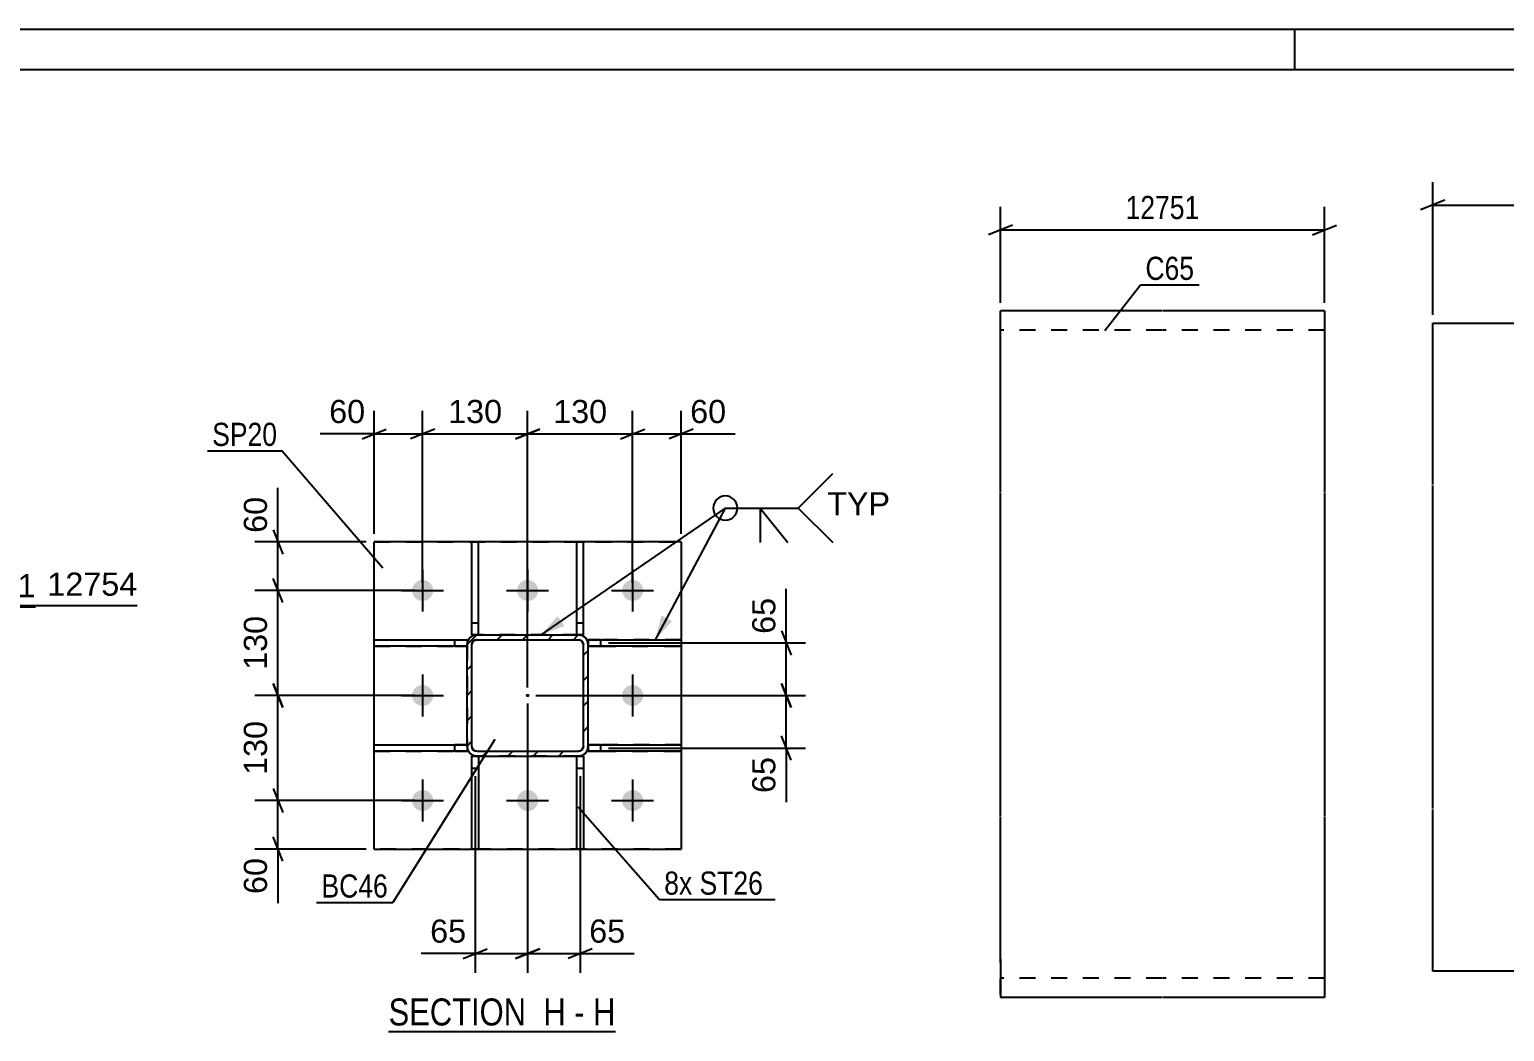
# Model space of a CAD drawing. Header units: millimetres. Extents: x 0 to 841, y 0 to 1249.
# Drawn here: x 474.3 to 656.9, y 470 to 594 of the extents above; entities that cross this region are included whole.
import ezdxf

# ---------------------------------------------------------------- set-up
doc = ezdxf.new("R2010")
doc.units = ezdxf.units.MM
doc.linetypes.add('DXK_LINE_DOT2', pattern=[3.9198, 1.9599, -1.9599])
doc.linetypes.add('DXK_LINE_DOT3', pattern=[5.9187, 2.979, -0.9799, 0.9799, -0.9799])
doc.styles.add('Arial', font='ARIAL.TTF', dxfattribs={"height": 0.2})
doc.styles.add('Arial Narrow', font='ARIALN.TTF', dxfattribs={"height": 0.2})

# ---------------------------------------------------------------- blocks, each defined once
blk = doc.blocks.new('Unknown-284856767-1127')
at = {"color": 5, "linetype": 'Continuous'}
for p, q in [((841, 594), (0, 594)), ((631, 589), (631, 594)), ((836, 589), (5, 589))]:
    blk.add_line(p, q, dxfattribs=at)
blk = doc.blocks.new('Unknown-284856767-20 - 3165')
at = {"color": 6, "linetype": 'Continuous'}
blk.add_line((518.8, 469.98), (546.87, 469.98), dxfattribs=at)
at = {"color": 0, "linetype": 'Continuous'}
for points in [[(536.91, 470.73), (536.91, 474.23), (518.8, 474.23), (518.8, 470.73)], [(540.73, 470.73), (540.73, 474.23), (537.96, 474.23), (537.96, 470.73)], [(543.06, 470.73), (543.06, 474.23), (541.78, 474.23), (541.78, 470.73)], [(546.87, 470.73), (546.87, 474.23), (544.11, 474.23), (544.11, 470.73)]]:
    blk.add_wipeout(points, dxfattribs=at)
at = {"color": 7, "linetype": 'Continuous', "style": 'Arial Narrow'}
for s, p in [('SECTION ', (518.8, 470.73)), ('H', (537.96, 470.73)), ('H', (544.11, 470.73)), ('-', (541.78, 470.73))]:
    blk.add_text(s, height=3.34, dxfattribs=at).set_placement(p)
blk = doc.blocks.new('Part-284856767-3320 - 3165')
at = {"color": 2, "linetype": 'Continuous'}
for p, q in [((529.11, 504.07), (529.11, 504.07)), ((529.71, 504.07), (529.11, 504.07)), ((529.11, 492.57), (529.11, 504.07)), ((529.91, 504.07), (529.91, 492.57)), ((529.91, 492.57), (529.11, 492.57))]:
    blk.add_line(p, q, dxfattribs=at)
at = {"color": 7, "linetype": 'DXK_LINE_DOT2'}
for p, q in [((529.11, 504.07), (529.11, 504.07)), ((529.11, 504.07), (529.91, 504.07)), ((529.91, 504.07), (529.71, 504.07)), ((529.91, 504.07), (529.91, 504.07)), ((529.91, 504.07), (529.91, 504.07)), ((529.11, 502.57), (529.91, 502.57))]:
    blk.add_line(p, q, dxfattribs=at)
blk = doc.blocks.new('Part-284856767-3192 - 3165')
at = {"linetype": 'Continuous'}
h = blk.add_hatch(dxfattribs=at)
h.set_pattern_fill('', scale=0.7, style=0, pattern_type=0)
h.set_pattern_definition([(45, (529.7086, 519.0734), (-1.57154, 1.57154), [])])
h.paths.add_polyline_path([(542.31, 519.07), (529.71, 519.07), (529.25, 518.98), (528.86, 518.72), (528.6, 518.33), (528.51, 517.87), (528.51, 505.27), (528.6, 504.81), (528.86, 504.42), (529.25, 504.16), (529.71, 504.07), (542.31, 504.07), (542.77, 504.16), (543.16, 504.42), (543.42, 504.81), (543.51, 505.27), (543.51, 517.87), (543.42, 518.33), (543.16, 518.72), (542.77, 518.98)])
h.paths.add_polyline_path([(542.86, 518.1), (542.91, 517.87), (542.91, 505.27), (542.86, 505.04), (542.73, 504.85), (542.54, 504.72), (542.31, 504.67), (529.71, 504.67), (529.48, 504.72), (529.28, 504.85), (529.15, 505.04), (529.11, 505.27), (529.11, 517.87), (529.15, 518.1), (529.28, 518.3), (529.48, 518.43), (529.71, 518.47), (542.31, 518.47), (542.54, 518.43), (542.73, 518.3)])
blk.add_hatch(color=246, dxfattribs=at).paths.add_polyline_path([(536.01, 511.47, -1), (536.01, 511.67, -1)])
at = {"color": 7, "linetype": 'DXK_LINE_DOT2'}
for p, q in [((529.25, 518.98), (529.71, 519.07)), ((542.31, 519.07), (529.71, 519.07)), ((542.31, 519.07), (542.77, 518.98)), ((528.51, 517.87), (528.6, 518.33)), ((528.51, 517.87), (528.51, 505.27)), ((529.15, 518.1), (529.11, 517.87)), ((529.11, 505.27), (529.11, 517.87)), ((529.28, 518.3), (529.15, 518.1)), ((529.48, 518.43), (529.28, 518.3)), ((529.71, 518.47), (529.48, 518.43)), ((529.71, 518.47), (542.31, 518.47)), ((542.54, 518.43), (542.31, 518.47)), ((542.73, 518.3), (542.54, 518.43)), ((542.86, 518.1), (542.73, 518.3)), ((542.91, 517.87), (542.86, 518.1)), ((542.91, 505.27), (542.91, 517.87)), ((543.42, 518.33), (543.51, 517.87)), ((543.51, 505.27), (543.51, 517.87)), ((528.6, 504.81), (528.51, 505.27)), ((529.11, 505.27), (529.15, 505.04)), ((529.15, 505.04), (529.28, 504.85)), ((529.71, 504.07), (529.25, 504.16)), ((529.28, 504.85), (529.48, 504.72)), ((529.48, 504.72), (529.71, 504.67)), ((529.71, 504.67), (542.31, 504.67)), ((542.31, 504.07), (529.71, 504.07)), ((542.31, 504.67), (542.54, 504.72)), ((542.77, 504.16), (542.31, 504.07)), ((542.54, 504.72), (542.73, 504.85)), ((542.73, 504.85), (542.86, 505.04)), ((542.86, 505.04), (542.91, 505.27)), ((543.51, 505.27), (543.42, 504.81))]:
    blk.add_line(p, q, dxfattribs=at)
at = {"color": 2, "linetype": 'Continuous'}
for p, q in [((529.71, 519.07), (529.25, 518.98)), ((529.71, 519.07), (529.71, 519.07)), ((529.71, 519.07), (542.31, 519.07)), ((542.31, 519.07), (542.31, 519.07)), ((542.77, 518.98), (542.31, 519.07)), ((528.6, 518.33), (528.51, 517.87)), ((528.51, 517.87), (528.51, 517.87)), ((528.51, 505.27), (528.51, 517.87)), ((529.11, 517.87), (529.15, 518.1)), ((529.11, 517.87), (529.11, 517.87)), ((529.11, 505.27), (529.11, 517.87)), ((529.15, 518.1), (529.28, 518.3)), ((529.28, 518.3), (529.48, 518.43)), ((529.48, 518.43), (529.71, 518.47)), ((529.71, 518.47), (529.71, 518.47)), ((529.71, 518.47), (542.31, 518.47)), ((542.31, 518.47), (542.31, 518.47)), ((542.31, 518.47), (542.54, 518.43)), ((542.54, 518.43), (542.73, 518.3)), ((542.73, 518.3), (542.86, 518.1)), ((542.86, 518.1), (542.91, 517.87)), ((542.91, 517.87), (542.91, 517.87)), ((542.91, 505.27), (542.91, 517.87)), ((543.51, 517.87), (543.42, 518.33)), ((543.51, 517.87), (543.51, 517.87)), ((543.51, 505.27), (543.51, 517.87)), ((528.51, 505.27), (528.51, 505.27)), ((528.51, 505.27), (528.6, 504.81)), ((529.11, 505.27), (529.11, 505.27)), ((529.15, 505.04), (529.11, 505.27)), ((529.28, 504.85), (529.15, 505.04)), ((529.25, 504.16), (529.71, 504.07)), ((529.48, 504.72), (529.28, 504.85)), ((529.71, 504.67), (529.48, 504.72)), ((529.71, 504.67), (529.71, 504.67)), ((529.71, 504.67), (542.31, 504.67)), ((529.71, 504.07), (529.71, 504.07)), ((529.71, 504.07), (542.31, 504.07)), ((542.54, 504.72), (542.31, 504.67)), ((542.31, 504.67), (542.31, 504.67)), ((542.31, 504.07), (542.77, 504.16)), ((542.31, 504.07), (542.31, 504.07)), ((542.73, 504.85), (542.54, 504.72)), ((542.86, 505.04), (542.73, 504.85)), ((542.91, 505.27), (542.86, 505.04)), ((542.91, 505.27), (542.91, 505.27)), ((543.42, 504.81), (543.51, 505.27)), ((543.51, 505.27), (543.51, 505.27))]:
    blk.add_line(p, q, dxfattribs=at)
at = {"color": 7, "linetype": 'DXK_LINE_DOT3'}
blk.add_line((536.01, 511.57), (536.01, 511.57), dxfattribs=at)
at = {"color": 246, "linetype": 'DXK_LINE_DOT2'}
blk.add_line((536.01, 511.57), (536.01, 511.57), dxfattribs=at)
at = {"color": 246, "linetype": 'Continuous'}
blk.add_circle((536.01, 511.57), 0.1, dxfattribs=at)
at = {"color": 7, "linetype": 'DXK_LINE_DOT2'}
for centre, start, end in [((529.71, 517.87), 112.5, 157.5), ((542.31, 517.87), 22.5, 67.5), ((529.71, 505.27), 202.5, 247.5), ((542.31, 505.27), 292.5, 337.5)]:
    blk.add_arc(centre, 1.2, start, end, dxfattribs=at)
at = {"color": 2, "linetype": 'Continuous'}
for centre, start, end in [((529.71, 517.87), 112.5, 157.5), ((542.31, 517.87), 22.5, 67.5), ((529.71, 505.27), 202.5, 247.5), ((542.31, 505.27), 292.5, 337.5)]:
    blk.add_arc(centre, 1.2, start, end, dxfattribs=at)
blk = doc.blocks.new('Part-284856767-3256 - 3165')
at = {"color": 2, "linetype": 'Continuous'}
for p, q in [((517.01, 504.67), (517.01, 505.47)), ((517.01, 505.47), (528.51, 505.47)), ((528.51, 504.67), (517.01, 504.67)), ((528.51, 505.28), (528.51, 504.67)), ((528.51, 504.67), (528.51, 504.67))]:
    blk.add_line(p, q, dxfattribs=at)
at = {"color": 7, "linetype": 'DXK_LINE_DOT2'}
for p, q in [((517.01, 505.47), (527.01, 505.47)), ((517.01, 504.67), (527.01, 504.67)), ((527.01, 504.67), (527.01, 505.47)), ((528.51, 505.47), (527.01, 505.47)), ((527.01, 504.67), (528.51, 504.67)), ((528.51, 505.28), (528.51, 505.47))]:
    blk.add_line(p, q, dxfattribs=at)
blk = doc.blocks.new('Part-284856767-3222 - 3165')
at = {"color": 2, "linetype": 'Continuous'}
for p, q in [((555.01, 530.57), (517.01, 530.57)), ((517.01, 492.57), (517.01, 530.57)), ((555.01, 530.57), (555.01, 492.57)), ((517.01, 492.57), (555.01, 492.57))]:
    blk.add_line(p, q, dxfattribs=at)
at = {"color": 7, "linetype": 'DXK_LINE_DOT2'}
for p, q in [((517.01, 530.57), (555.01, 530.57)), ((555.01, 492.57), (517.01, 492.57))]:
    blk.add_line(p, q, dxfattribs=at)
blk = doc.blocks.new('Part-284856767-3315 - 3165')
at = {"color": 2, "linetype": 'Continuous'}
for p, q in [((542.11, 492.57), (542.11, 504.07)), ((542.91, 504.07), (542.31, 504.07)), ((542.91, 504.07), (542.91, 504.07)), ((542.91, 504.07), (542.91, 492.57)), ((542.91, 492.57), (542.11, 492.57))]:
    blk.add_line(p, q, dxfattribs=at)
at = {"color": 7, "linetype": 'DXK_LINE_DOT2'}
for p, q in [((542.11, 504.07), (542.11, 504.07)), ((542.11, 504.07), (542.11, 504.07)), ((542.31, 504.07), (542.11, 504.07)), ((542.11, 504.07), (542.91, 504.07)), ((542.91, 504.07), (542.91, 504.07)), ((542.11, 502.57), (542.91, 502.57))]:
    blk.add_line(p, q, dxfattribs=at)
blk = doc.blocks.new('Part-284856767-3251 - 3165')
at = {"color": 2, "linetype": 'Continuous'}
for p, q in [((517.01, 517.67), (517.01, 518.47)), ((517.01, 518.47), (528.51, 518.47)), ((528.51, 517.67), (517.01, 517.67)), ((528.51, 518.47), (528.51, 517.87))]:
    blk.add_line(p, q, dxfattribs=at)
at = {"color": 7, "linetype": 'DXK_LINE_DOT2'}
for p, q in [((517.01, 518.47), (527.01, 518.47)), ((517.01, 517.67), (527.01, 517.67)), ((527.01, 517.67), (527.01, 518.47)), ((527.01, 518.47), (528.51, 518.47)), ((527.01, 517.67), (528.51, 517.67)), ((528.51, 517.87), (528.51, 517.67)), ((528.51, 517.67), (528.51, 517.67))]:
    blk.add_line(p, q, dxfattribs=at)
blk = doc.blocks.new('Part-284856767-3261 - 3165')
at = {"color": 2, "linetype": 'Continuous'}
for p, q in [((543.51, 518.47), (543.51, 518.47)), ((543.51, 518.47), (555.01, 518.47)), ((543.51, 518.47), (543.51, 517.88)), ((555.01, 517.67), (543.51, 517.67)), ((555.01, 518.47), (555.01, 517.67))]:
    blk.add_line(p, q, dxfattribs=at)
at = {"color": 7, "linetype": 'DXK_LINE_DOT2'}
for p, q in [((545.01, 518.47), (543.51, 518.47)), ((543.51, 518.47), (543.51, 518.47)), ((543.51, 517.88), (543.51, 517.67)), ((543.51, 517.67), (545.01, 517.67)), ((555.01, 518.47), (545.01, 518.47)), ((545.01, 518.47), (545.01, 517.67)), ((545.01, 517.67), (555.01, 517.67))]:
    blk.add_line(p, q, dxfattribs=at)
blk = doc.blocks.new('Bolt-284856767-3263 - 3165')
at = {"linetype": 'Continuous'}
for points in [[(524.31, 524.57, -1), (521.71, 524.57, -1)], [(537.31, 524.57, -1), (534.71, 524.57, -1)], [(550.31, 524.57, -1), (547.71, 524.57, -1)], [(524.31, 511.57, -1), (521.71, 511.57, -1)], [(550.31, 511.57, -1), (547.71, 511.57, -1)], [(524.31, 498.57, -1), (521.71, 498.57, -1)], [(537.31, 498.57, -1), (534.71, 498.57, -1)], [(550.31, 498.57, -1), (547.71, 498.57, -1)]]:
    blk.add_hatch(color=1, dxfattribs=at).paths.add_polyline_path(points)
at = {"color": 1, "linetype": 'Continuous'}
for p, q in [((523.01, 527.17), (523.01, 521.97)), ((536.01, 527.17), (536.01, 521.97)), ((549.01, 527.17), (549.01, 521.97)), ((520.41, 524.57), (525.61, 524.57)), ((533.41, 524.57), (538.61, 524.57)), ((546.41, 524.57), (551.61, 524.57)), ((523.01, 514.17), (523.01, 508.97)), ((549.01, 514.17), (549.01, 508.97)), ((520.41, 511.57), (525.61, 511.57)), ((546.41, 511.57), (551.61, 511.57)), ((523.01, 501.17), (523.01, 495.97)), ((536.01, 501.17), (536.01, 495.97)), ((549.01, 501.17), (549.01, 495.97)), ((520.41, 498.57), (525.61, 498.57)), ((533.41, 498.57), (538.61, 498.57)), ((546.41, 498.57), (551.61, 498.57))]:
    blk.add_line(p, q, dxfattribs=at)
blk = doc.blocks.new('Part-284856767-3300 - 3165')
at = {"color": 2, "linetype": 'Continuous'}
for p, q in [((543.51, 505.47), (555.01, 505.47)), ((543.51, 505.27), (543.51, 504.67)), ((555.01, 504.67), (543.51, 504.67)), ((555.01, 505.47), (555.01, 504.67))]:
    blk.add_line(p, q, dxfattribs=at)
at = {"color": 7, "linetype": 'DXK_LINE_DOT2'}
for p, q in [((545.01, 505.47), (543.51, 505.47)), ((543.51, 505.47), (543.51, 505.47)), ((543.51, 505.47), (543.51, 505.27)), ((543.51, 504.67), (545.01, 504.67)), ((555.01, 505.47), (545.01, 505.47)), ((545.01, 505.47), (545.01, 504.67)), ((545.01, 504.67), (555.01, 504.67))]:
    blk.add_line(p, q, dxfattribs=at)
blk = doc.blocks.new('Part-284856767-3305 - 3165')
at = {"color": 2, "linetype": 'Continuous'}
for p, q in [((542.11, 519.07), (542.11, 530.57)), ((542.11, 530.57), (542.91, 530.57)), ((542.91, 519.07), (542.91, 530.57)), ((542.91, 519.07), (542.31, 519.07)), ((542.91, 519.07), (542.91, 519.07))]:
    blk.add_line(p, q, dxfattribs=at)
at = {"color": 7, "linetype": 'DXK_LINE_DOT2'}
for p, q in [((542.11, 520.57), (542.91, 520.57)), ((542.31, 519.07), (542.11, 519.07)), ((542.91, 519.07), (542.11, 519.07)), ((542.11, 519.07), (542.11, 519.07))]:
    blk.add_line(p, q, dxfattribs=at)
blk = doc.blocks.new('Part-284856767-3310 - 3165')
at = {"color": 2, "linetype": 'Continuous'}
for p, q in [((529.11, 519.07), (529.11, 530.57)), ((529.11, 530.57), (529.91, 530.57)), ((529.91, 519.07), (529.91, 530.57)), ((529.71, 519.07), (529.11, 519.07)), ((529.11, 519.07), (529.11, 519.07))]:
    blk.add_line(p, q, dxfattribs=at)
at = {"color": 7, "linetype": 'DXK_LINE_DOT2'}
for p, q in [((529.11, 520.57), (529.91, 520.57)), ((529.91, 519.07), (529.11, 519.07)), ((529.91, 519.07), (529.71, 519.07)), ((529.91, 519.07), (529.91, 519.07))]:
    blk.add_line(p, q, dxfattribs=at)
blk = doc.blocks.new('Part-284856767-6801 - 6795')
at = {"color": 2, "linetype": 'Continuous'}
for p, q in [((648.05, 537.67), (648.05, 557.67)), ((648.05, 557.67), (668.05, 557.67)), ((668.15, 557.67), (688.15, 557.67)), ((688.15, 557.67), (688.15, 537.67)), ((648.05, 497.57), (648.05, 537.57)), ((688.15, 537.57), (688.15, 497.57)), ((648.05, 477.47), (648.05, 497.47)), ((688.15, 497.47), (688.15, 477.47)), ((668.05, 477.47), (648.05, 477.47)), ((688.15, 477.47), (668.15, 477.47))]:
    blk.add_line(p, q, dxfattribs=at)
blk = doc.blocks.new('Part-284856767-6890 - 6884')
at = {"color": 2, "linetype": 'Continuous'}
for p, q in [((614.55, 559.19), (594.55, 559.19)), ((594.55, 536.79), (594.55, 559.19)), ((634.65, 559.19), (614.65, 559.19)), ((634.65, 559.19), (634.65, 536.79)), ((594.55, 496.69), (594.55, 536.69)), ((634.65, 536.69), (634.65, 496.69)), ((594.55, 478.99), (594.55, 496.59)), ((634.65, 496.59), (634.65, 474.19)), ((594.55, 478.99), (594.55, 474.19)), ((614.55, 474.19), (594.55, 474.19)), ((634.65, 474.19), (614.65, 474.19))]:
    blk.add_line(p, q, dxfattribs=at)
at = {"color": 7, "linetype": 'DXK_LINE_DOT2'}
for p, q in [((614.55, 556.79), (594.55, 556.79)), ((634.65, 556.79), (614.65, 556.79)), ((594.55, 474.56), (594.55, 478.99)), ((614.55, 476.59), (594.55, 476.59)), ((634.65, 476.59), (614.65, 476.59))]:
    blk.add_line(p, q, dxfattribs=at)
blk = doc.blocks.new('StraightDimension-284856767-5266 - 4704')
at = {"color": 7, "linetype": 'Continuous'}
for p, q in [((407.56, 522.54), (475.07, 522.54)), ((457.55, 524.04), (458.75, 521.04)), ((458.15, 513.31), (458.15, 522.54)), ((407.56, 513.31), (470.57, 513.31)), ((458.75, 511.81), (457.55, 514.81))]:
    blk.add_line(p, q, dxfattribs=at)
at = {"color": 0, "linetype": 'Continuous'}
blk.add_wipeout([(475.67, 523.14), (475.67, 527.34), (463.35, 527.34), (463.35, 523.14)], dxfattribs=at)
at = {"color": 0}
blk.add_wipeout([(457.4, 521.86), (453.2, 521.86), (453.2, 513.99), (457.4, 513.99)], dxfattribs=at)
at = {"color": 3, "linetype": 'Continuous', "style": 'Arial'}
blk.add_text('12751', height=2.865, dxfattribs=at).set_placement((463.95, 523.74))
at = {"color": 3, "style": 'Arial'}
blk.add_text('185', height=2.865, rotation=90.0002, dxfattribs=at).set_placement((456.8, 514.59))
blk = doc.blocks.new('StraightDimension-284856767-5274 - 4704')
at = {"color": 7, "linetype": 'Continuous'}
for p, q in [((457.55, 524.22), (458.75, 521.22)), ((407.56, 522.54), (475.07, 522.54)), ((433.4, 522.72), (487.67, 522.72)), ((458.75, 521.04), (457.55, 524.04)), ((458.15, 522.54), (458.15, 522.72))]:
    blk.add_line(p, q, dxfattribs=at)
at = {"color": 0, "linetype": 'Continuous'}
blk.add_wipeout([(488.27, 523.32), (488.27, 527.52), (475.95, 527.52), (475.95, 523.32)], dxfattribs=at)
at = {"color": 0}
blk.add_wipeout([(463.1, 524.34), (458.9, 524.34), (458.9, 520.92), (463.1, 520.92)], dxfattribs=at)
at = {"color": 3, "linetype": 'Continuous', "style": 'Arial'}
blk.add_text('12754', height=2.865, dxfattribs=at).set_placement((476.55, 523.92))
at = {"color": 3, "style": 'Arial'}
blk.add_text('3', height=2.87, rotation=90.0002, dxfattribs=at).set_placement((462.5, 521.52))
blk = doc.blocks.new('StraightDimension-284856767-13557 - 3165')
at = {"color": 7, "linetype": 'Continuous'}
for p, q in [((505.69, 523.07), (504.49, 526.07)), ((522.01, 524.57), (502.24, 524.57)), ((505.09, 511.57), (505.09, 524.57)), ((522.01, 511.57), (502.24, 511.57)), ((504.49, 513.07), (505.69, 510.07))]:
    blk.add_line(p, q, dxfattribs=at)
at = {"color": 0}
blk.add_wipeout([(504.34, 522.01), (500.14, 522.01), (500.14, 514.14), (504.34, 514.14)], dxfattribs=at)
at = {"color": 3, "style": 'Arial'}
blk.add_text('130', height=2.865, rotation=90.0002, dxfattribs=at).set_placement((503.74, 514.74))
blk = doc.blocks.new('StraightDimension-284856767-3358 - 3165')
at = {"color": 7, "linetype": 'Continuous'}
for p, q in [((517.01, 531.57), (517.01, 546.79)), ((523.01, 525.57), (523.01, 546.79)), ((515.51, 543.34), (518.51, 544.54)), ((524.51, 544.54), (521.51, 543.34)), ((517.01, 543.94), (523.01, 543.94))]:
    blk.add_line(p, q, dxfattribs=at)
at = {"color": 0}
blk.add_wipeout([(516.48, 544.69), (516.48, 548.89), (510.84, 548.89), (510.84, 544.69)], dxfattribs=at)
at = {"color": 7, "linetype": 'Continuous'}
blk.add_line((517.01, 543.94), (510.31, 543.94), dxfattribs=at)
blk.add_line((517.01, 543.94), (510.31, 543.94), dxfattribs=at)
at = {"color": 3, "style": 'Arial'}
blk.add_text('60', height=2.865, dxfattribs=at).set_placement((511.44, 545.29))
blk = doc.blocks.new('StraightDimension-284856767-3348 - 3165')
at = {"color": 7, "linetype": 'Continuous'}
for p, q in [((549.01, 525.57), (549.01, 546.79)), ((555.01, 531.57), (555.01, 546.79)), ((547.51, 543.34), (550.51, 544.54)), ((556.51, 544.54), (553.51, 543.34)), ((549.01, 543.94), (555.01, 543.94))]:
    blk.add_line(p, q, dxfattribs=at)
at = {"color": 0}
blk.add_wipeout([(561.18, 544.69), (561.18, 548.89), (555.53, 548.89), (555.53, 544.69)], dxfattribs=at)
at = {"color": 7, "linetype": 'Continuous'}
blk.add_line((555.01, 543.94), (561.71, 543.94), dxfattribs=at)
blk.add_line((555.01, 543.94), (561.71, 543.94), dxfattribs=at)
at = {"color": 3, "style": 'Arial'}
blk.add_text('60', height=2.865, dxfattribs=at).set_placement((556.13, 545.29))
blk = doc.blocks.new('StraightDimension-284856767-3342 - 3165')
at = {"color": 7, "linetype": 'Continuous'}
for p, q in [((536.01, 510.57), (536.01, 477.23)), ((542.51, 501.57), (542.51, 477.23)), ((534.51, 479.03), (537.51, 480.23)), ((544.01, 480.23), (541.01, 479.03)), ((536.01, 479.63), (542.51, 479.63))]:
    blk.add_line(p, q, dxfattribs=at)
at = {"color": 0}
blk.add_wipeout([(548.68, 480.38), (548.68, 484.58), (543.03, 484.58), (543.03, 480.38)], dxfattribs=at)
at = {"color": 7, "linetype": 'Continuous'}
blk.add_line((542.51, 479.63), (549.21, 479.63), dxfattribs=at)
blk.add_line((542.51, 479.63), (549.21, 479.63), dxfattribs=at)
at = {"color": 3, "style": 'Arial'}
blk.add_text('65', height=2.865, dxfattribs=at).set_placement((543.63, 480.98))
blk = doc.blocks.new('StraightDimension-284856767-3398 - 3165')
at = {"color": 7, "linetype": 'Continuous'}
for p, q in [((522.01, 498.57), (502.24, 498.57)), ((504.49, 500.07), (505.69, 497.07)), ((505.09, 492.57), (505.09, 498.57)), ((505.69, 491.07), (504.49, 494.07)), ((516.01, 492.57), (502.24, 492.57))]:
    blk.add_line(p, q, dxfattribs=at)
at = {"color": 0}
blk.add_wipeout([(504.34, 492.05), (500.14, 492.05), (500.14, 486.4), (504.34, 486.4)], dxfattribs=at)
at = {"color": 7, "linetype": 'Continuous'}
blk.add_line((505.09, 492.57), (505.09, 485.88), dxfattribs=at)
blk.add_line((505.09, 492.57), (505.09, 485.88), dxfattribs=at)
at = {"color": 3, "style": 'Arial'}
blk.add_text('60', height=2.865, rotation=90.0002, dxfattribs=at).set_placement((503.74, 487))
blk = doc.blocks.new('StraightDimension-284856767-3337 - 3165')
at = {"color": 7, "linetype": 'Continuous'}
for p, q in [((536.01, 510.57), (536.01, 477.23)), ((529.51, 501.57), (529.51, 477.23)), ((528.01, 479.03), (531.01, 480.23)), ((537.51, 480.23), (534.51, 479.03)), ((529.51, 479.63), (536.01, 479.63))]:
    blk.add_line(p, q, dxfattribs=at)
at = {"color": 0}
blk.add_wipeout([(528.98, 480.38), (528.98, 484.58), (523.34, 484.58), (523.34, 480.38)], dxfattribs=at)
at = {"color": 7, "linetype": 'Continuous'}
blk.add_line((529.51, 479.63), (522.81, 479.63), dxfattribs=at)
blk.add_line((529.51, 479.63), (522.81, 479.63), dxfattribs=at)
at = {"color": 3, "style": 'Arial'}
blk.add_text('65', height=2.865, dxfattribs=at).set_placement((523.94, 480.98))
blk = doc.blocks.new('StraightDimension-284856767-3368 - 3165')
at = {"color": 7, "linetype": 'Continuous'}
for p, q in [((536.01, 512.57), (536.01, 546.79)), ((549.01, 525.57), (549.01, 546.79)), ((537.51, 544.54), (534.51, 543.34)), ((547.51, 543.34), (550.51, 544.54)), ((536.01, 543.94), (549.01, 543.94))]:
    blk.add_line(p, q, dxfattribs=at)
at = {"color": 0}
blk.add_wipeout([(546.44, 544.69), (546.44, 548.89), (538.57, 548.89), (538.57, 544.69)], dxfattribs=at)
at = {"color": 3, "style": 'Arial'}
blk.add_text('130', height=2.865, dxfattribs=at).set_placement((539.17, 545.29))
blk = doc.blocks.new('StraightDimension-284856767-3377 - 3165')
at = {"color": 7, "linetype": 'Continuous'}
for p, q in [((523.01, 525.57), (523.01, 546.79)), ((536.01, 512.57), (536.01, 546.79)), ((524.51, 544.54), (521.51, 543.34)), ((534.51, 543.34), (537.51, 544.54)), ((523.01, 543.94), (536.01, 543.94))]:
    blk.add_line(p, q, dxfattribs=at)
at = {"color": 0}
blk.add_wipeout([(533.44, 544.69), (533.44, 548.89), (525.57, 548.89), (525.57, 544.69)], dxfattribs=at)
at = {"color": 3, "style": 'Arial'}
blk.add_text('130', height=2.865, dxfattribs=at).set_placement((526.17, 545.29))
blk = doc.blocks.new('StraightDimension-284856767-3387 - 3165')
at = {"color": 7, "linetype": 'Continuous'}
for p, q in [((567.42, 519.57), (568.62, 516.57)), ((546.01, 518.07), (570.42, 518.07)), ((568.02, 511.57), (568.02, 518.07)), ((537.01, 511.57), (570.42, 511.57)), ((568.62, 510.07), (567.42, 513.07))]:
    blk.add_line(p, q, dxfattribs=at)
at = {"color": 0}
blk.add_wipeout([(567.27, 524.25), (563.07, 524.25), (563.07, 518.6), (567.27, 518.6)], dxfattribs=at)
at = {"color": 7, "linetype": 'Continuous'}
blk.add_line((568.02, 518.07), (568.02, 524.77), dxfattribs=at)
blk.add_line((568.02, 518.07), (568.02, 524.77), dxfattribs=at)
at = {"color": 3, "style": 'Arial'}
blk.add_text('65', height=2.865, rotation=90.0002, dxfattribs=at).set_placement((566.67, 519.2))
blk = doc.blocks.new('StraightDimension-284856767-3392 - 3165')
at = {"color": 7, "linetype": 'Continuous'}
for p, q in [((537.01, 511.57), (570.42, 511.57)), ((567.42, 513.07), (568.62, 510.07)), ((568.02, 505.07), (568.02, 511.57)), ((568.62, 503.57), (567.42, 506.57)), ((546.01, 505.07), (570.42, 505.07))]:
    blk.add_line(p, q, dxfattribs=at)
at = {"color": 0}
blk.add_wipeout([(567.27, 504.55), (563.07, 504.55), (563.07, 498.9), (567.27, 498.9)], dxfattribs=at)
at = {"color": 7, "linetype": 'Continuous'}
blk.add_line((568.02, 505.07), (568.02, 498.38), dxfattribs=at)
blk.add_line((568.02, 505.07), (568.02, 498.38), dxfattribs=at)
at = {"color": 3, "style": 'Arial'}
blk.add_text('65', height=2.865, rotation=90.0002, dxfattribs=at).set_placement((566.67, 499.5))
blk = doc.blocks.new('StraightDimension-284856767-3408 - 3165')
at = {"color": 7, "linetype": 'Continuous'}
for p, q in [((504.49, 532.07), (505.69, 529.07)), ((516.01, 530.57), (502.24, 530.57)), ((505.09, 524.57), (505.09, 530.57)), ((505.69, 523.07), (504.49, 526.07)), ((522.01, 524.57), (502.24, 524.57))]:
    blk.add_line(p, q, dxfattribs=at)
at = {"color": 0}
blk.add_wipeout([(504.34, 536.75), (500.14, 536.75), (500.14, 531.1), (504.34, 531.1)], dxfattribs=at)
at = {"color": 7, "linetype": 'Continuous'}
blk.add_line((505.09, 530.57), (505.09, 537.27), dxfattribs=at)
blk.add_line((505.09, 530.57), (505.09, 537.27), dxfattribs=at)
at = {"color": 3, "style": 'Arial'}
blk.add_text('60', height=2.865, rotation=90.0002, dxfattribs=at).set_placement((503.74, 531.7))
blk = doc.blocks.new('StraightDimension-284856767-13555 - 3165')
at = {"color": 7, "linetype": 'Continuous'}
for p, q in [((522.01, 511.57), (502.24, 511.57)), ((505.69, 510.07), (504.49, 513.07)), ((505.09, 498.57), (505.09, 511.57)), ((522.01, 498.57), (502.24, 498.57)), ((504.49, 500.07), (505.69, 497.07))]:
    blk.add_line(p, q, dxfattribs=at)
at = {"color": 0}
blk.add_wipeout([(504.34, 509.01), (500.14, 509.01), (500.14, 501.14), (504.34, 501.14)], dxfattribs=at)
at = {"color": 3, "style": 'Arial'}
blk.add_text('130', height=2.865, rotation=90.0002, dxfattribs=at).set_placement((503.74, 501.74))
blk = doc.blocks.new('StraightDimension-284856767-6806 - 6795')
at = {"color": 7, "linetype": 'Continuous'}
for p, q in [((648.05, 558.67), (648.05, 575.12)), ((688.15, 558.67), (688.15, 575.12)), ((649.55, 572.87), (646.55, 571.67)), ((648.05, 572.27), (688.15, 572.27)), ((686.65, 571.67), (689.65, 572.87))]:
    blk.add_line(p, q, dxfattribs=at)
at = {"color": 0}
blk.add_wipeout([(671.44, 573.02), (671.44, 577.22), (664.76, 577.22), (664.76, 573.02)], dxfattribs=at)
at = {"color": 3, "style": 'Arial Narrow'}
blk.add_text('990', height=2.863, dxfattribs=at).set_placement((665.36, 573.62))
blk = doc.blocks.new('StraightDimension-284856767-6897 - 6884')
at = {"color": 7, "linetype": 'Continuous'}
for p, q in [((594.55, 560.19), (594.55, 572.04)), ((634.65, 560.19), (634.65, 572.04)), ((596.05, 569.79), (593.05, 568.59)), ((633.15, 568.59), (636.15, 569.79)), ((594.55, 569.19), (634.65, 569.19))]:
    blk.add_line(p, q, dxfattribs=at)
at = {"color": 0}
blk.add_wipeout([(619.77, 569.94), (619.77, 574.14), (609.43, 574.14), (609.43, 569.94)], dxfattribs=at)
at = {"color": 3, "style": 'Arial Narrow'}
blk.add_text('12751', height=2.863, dxfattribs=at).set_placement((610.03, 570.54))
blk = doc.blocks.new('Mark-284856767-3218 - 3165')
at = {"color": 0}
blk.add_wipeout([(505, 542.46), (505, 545.46), (496.96, 545.46), (496.96, 542.46)], dxfattribs=at)
blk.add_wipeout([(505, 542.46), (505, 545.46), (496.96, 545.46), (496.96, 542.46)], dxfattribs=at)
at = {"color": 30, "linetype": 'Continuous'}
for p in [(496.36, 541.86), (518.1, 527.34)]:
    blk.add_line(p, (505.6, 541.86), dxfattribs=at)
at = {"color": 3, "style": 'Arial Narrow'}
blk.add_text('SP20', height=2.863, dxfattribs=at).set_placement((496.96, 542.46))
blk = doc.blocks.new('Mark-284856767-3188 - 3165')
at = {"color": 0}
blk.add_wipeout([(518.71, 486.56), (518.71, 489.56), (510.49, 489.56), (510.49, 486.56)], dxfattribs=at)
blk.add_wipeout([(518.71, 486.56), (518.71, 489.56), (510.49, 489.56), (510.49, 486.56)], dxfattribs=at)
at = {"color": 30, "linetype": 'Continuous'}
for p in [(531.95, 506.14), (509.89, 485.96)]:
    blk.add_line(p, (519.31, 485.96), dxfattribs=at)
at = {"color": 3, "style": 'Arial Narrow'}
blk.add_text('BC46', height=2.863, dxfattribs=at).set_placement((510.49, 486.56))
blk = doc.blocks.new('MarkSet-284856767-3422 - 3165')
at = {"color": 0}
blk.add_wipeout([(556.39, 486.92), (556.39, 489.92), (552.92, 489.92), (552.92, 486.92)], dxfattribs=at)
blk.add_wipeout([(556.39, 486.92), (556.39, 489.92), (552.92, 489.92), (552.92, 486.92)], dxfattribs=at)
at = {"color": 30, "linetype": 'Continuous'}
blk.add_line((542.28, 497.79), (552.32, 486.32), dxfattribs=at)
at = {"color": 3, "style": 'Arial Narrow'}
blk.add_text('8x', height=2.863, dxfattribs=at).set_placement((552.92, 486.92))
at = {"color": 0}
blk.add_wipeout([(565.14, 486.92), (565.14, 489.92), (557.29, 489.92), (557.29, 486.92)], dxfattribs=at)
blk.add_wipeout([(565.14, 486.92), (565.14, 489.92), (557.29, 489.92), (557.29, 486.92)], dxfattribs=at)
at = {"color": 30, "linetype": 'Continuous'}
blk.add_line((552.32, 486.32), (566.64, 486.32), dxfattribs=at)
at = {"color": 3, "style": 'Arial Narrow'}
blk.add_text('ST26', height=2.863, dxfattribs=at).set_placement((557.29, 486.92))
blk = doc.blocks.new('WeldMark-284856767-11973 - 3165')
at = {"linetype": 'Continuous'}
for points in [[(540.56, 520.16), (537.67, 519.07), (539.71, 521.39)], [(553.89, 520.77), (551.82, 518.47), (552.57, 521.47)]]:
    blk.add_hatch(color=30, dxfattribs=at).paths.add_polyline_path(points)
at = {"color": 30, "linetype": 'Continuous'}
for p, q in [((537.67, 519.07), (560.49, 534.77)), ((551.82, 518.47), (560.49, 534.77)), ((560.49, 534.77), (569.49, 534.77))]:
    blk.add_line(p, q, dxfattribs=at)
at = {"color": 3, "linetype": 'Continuous'}
for q in [(568.2, 530.49), (564.78, 530.49)]:
    blk.add_line((564.78, 534.77), q, dxfattribs=at)
for start, end in [(90, 270), (270, 90)]:
    blk.add_arc((560.49, 534.77), 1.5, start, end, dxfattribs=at)
at = {"color": 0, "linetype": 'Continuous'}
blk.add_wipeout([(580.87, 533.87), (580.87, 536.87), (573.09, 536.87), (573.09, 533.87)], dxfattribs=at)
blk.add_wipeout([(580.87, 533.87), (580.87, 536.87), (573.09, 536.87), (573.09, 533.87)], dxfattribs=at)
at = {"color": 3, "linetype": 'Continuous'}
for q in [(573.78, 539.06), (573.78, 530.49)]:
    blk.add_line((569.49, 534.77), q, dxfattribs=at)
at = {"color": 3, "linetype": 'Continuous', "style": 'Arial'}
blk.add_text('TYP', height=2.865, dxfattribs=at).set_placement((573.09, 533.87))
blk = doc.blocks.new('Mark-284856767-6886 - 6884')
at = {"color": 0}
blk.add_wipeout([(618.52, 563.01), (618.52, 566.01), (612.49, 566.01), (612.49, 563.01)], dxfattribs=at)
blk.add_wipeout([(618.52, 563.01), (618.52, 566.01), (612.49, 566.01), (612.49, 563.01)], dxfattribs=at)
at = {"color": 30, "linetype": 'Continuous'}
for p, q in [((607.48, 556.76), (611.89, 562.41)), ((611.89, 562.41), (619.12, 562.41))]:
    blk.add_line(p, q, dxfattribs=at)
at = {"color": 3, "style": 'Arial Narrow'}
blk.add_text('C65', height=2.863, dxfattribs=at).set_placement((612.49, 563.01))

msp = doc.modelspace()

# ---------------------------------------------------------------- block references
for name in ['Unknown-284856767-1127', 'Part-284856767-6890 - 6884', 'Part-284856767-6801 - 6795', 'Part-284856767-3222 - 3165', 'Part-284856767-3310 - 3165', 'Part-284856767-3305 - 3165', 'Bolt-284856767-3263 - 3165', 'Part-284856767-3192 - 3165', 'Part-284856767-3251 - 3165', 'Part-284856767-3261 - 3165', 'Part-284856767-3256 - 3165', 'Part-284856767-3320 - 3165', 'Part-284856767-3315 - 3165', 'Part-284856767-3300 - 3165']:
    msp.add_blockref(name, (0, 0))

# ---------------------------------------------------------------- next in the draw order: block references
for name in ['StraightDimension-284856767-6806 - 6795', 'StraightDimension-284856767-6897 - 6884', 'StraightDimension-284856767-3348 - 3165', 'StraightDimension-284856767-5266 - 4704', 'StraightDimension-284856767-13557 - 3165', 'StraightDimension-284856767-3342 - 3165', 'StraightDimension-284856767-3398 - 3165', 'Unknown-284856767-20 - 3165']:
    msp.add_blockref(name, (0, 0))

# ---------------------------------------------------------------- next in the draw order: block references
for name in ['Mark-284856767-6886 - 6884', 'StraightDimension-284856767-3358 - 3165', 'StraightDimension-284856767-3368 - 3165', 'StraightDimension-284856767-5274 - 4704', 'StraightDimension-284856767-3337 - 3165']:
    msp.add_blockref(name, (0, 0))

# ---------------------------------------------------------------- next in the draw order: block references
msp.add_blockref('StraightDimension-284856767-3377 - 3165', (0, 0))

# ---------------------------------------------------------------- next in the draw order: block references
for name in ['StraightDimension-284856767-3408 - 3165', 'StraightDimension-284856767-3387 - 3165', 'StraightDimension-284856767-13555 - 3165']:
    msp.add_blockref(name, (0, 0))

# ---------------------------------------------------------------- next in the draw order: block references
for name in ['Mark-284856767-3218 - 3165', 'WeldMark-284856767-11973 - 3165', 'StraightDimension-284856767-3392 - 3165', 'Mark-284856767-3188 - 3165']:
    msp.add_blockref(name, (0, 0))

# ---------------------------------------------------------------- next in the draw order: block references
msp.add_blockref('MarkSet-284856767-3422 - 3165', (0, 0))

doc.saveas('drawing.dxf')
